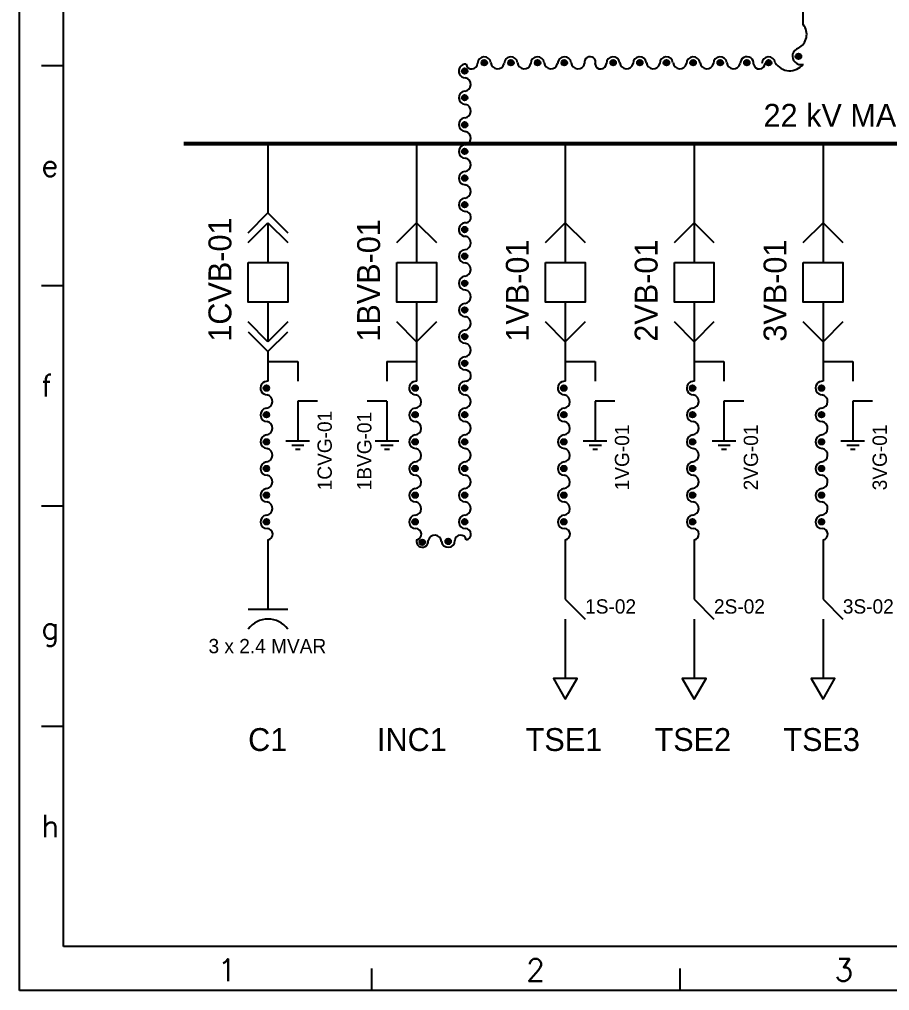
# Model space of a CAD drawing. Extents: x 462 to 1821, y -476 to 419.
# Drawn here: x 605.8 to 803.3, y -476.3 to -255.7 of the extents above; entities that cross this region are included whole.
import ezdxf

# ---------------------------------------------------------------- set-up
doc = ezdxf.new("R2010")
doc.units = 0
doc.header["$LTSCALE"] = 2
doc.header["$MEASUREMENT"] = 0
doc.linetypes.add('ACAD_ISO07W100', pattern=[3.5, 0.5, -3])
doc.layers.get('0').update_dxf_attribs({"linetype": 'CONTINUOUS'})
for name, color, linetype in [('F1', 1, 'CONTINUOUS'), ('F2', 54, 'CONTINUOUS'), ('F3', 5, 'CONTINUOUS'), ('SUB115KV', 7, 'CONTINUOUS')]:
    doc.layers.add(name, color=color, linetype=linetype)
doc.styles.add('SIMPLEX', font='simplex')

# ---------------------------------------------------------------- blocks, each defined once
blk = doc.blocks.new('SW-WIVE')
at = {"linetype": 'Continuous'}
for p, q in [((-70, -65), (-70, 355)), ((-60, -55), (-60, 345)), ((-60, 145), (-65, 145)), ((-60, 95), (-65, 95)), ((-60, 45), (-65, 45)), ((-60, -5), (-65, -5)), ((10, -65), (10, -60)), ((80, -65), (80, -60))]:
    blk.add_line(p, q, dxfattribs=at)
at = {"layer": 'SUB115KV', "linetype": 'Continuous'}
for p, q in [((500, -55), (-60, -55)), ((510, -65), (-70, -65))]:
    blk.add_line(p, q, dxfattribs=at)
at = {"linetype": 'Continuous', "style": 'SIMPLEX'}
for s, p in [('e', (-65.04, 119.87)), ('f', (-65.04, 69.87)), ('g', (-65.04, 14.87)), ('h', (-65.04, -30.13)), ('1', (-25, -62.83)), ('2', (45, -62.83)), ('3', (115, -62.83))]:
    blk.add_text(s, height=5, dxfattribs=at).set_placement(p)
blk = doc.blocks.new('GR')
for p, q in [((0, 0), (0, -0.5)), ((-0.3, -0.5), (0.3, -0.5)), ((-0.149, -0.614), (0.159, -0.614)), ((-0.059, -0.716), (0.064, -0.716))]:
    blk.add_line(p, q)
blk = doc.blocks.new('GR1')
at = {"xscale": 5, "yscale": 5, "zscale": 5}
blk.add_blockref('GR', (0, 0), dxfattribs=at)
blk = doc.blocks.new('EN')
for p, q in [((0, 0), (1, 0)), ((1, 0.1), (1, -0.1))]:
    blk.add_line(p, q)
blk = doc.blocks.new('EN1')
at = {"xscale": 10, "yscale": 10, "zscale": 10}
blk.add_blockref('EN', (0, 0), dxfattribs=at)

msp = doc.modelspace()

# ---------------------------------------------------------------- linework, layer by layer
for p, q in [((782.14, -263.78), (782.14, -264.47)), ((782.28, -263.69), (782.28, -264.58)), ((782.45, -263.57), (782.45, -264.66)), ((782.62, -263.5), (782.62, -264.75)), ((782.81, -263.52), (782.81, -264.66)), ((783, -263.61), (783, -264.6)), ((783.17, -263.76), (783.17, -264.47)), ((706.85, -266.84), (706.85, -268.08)), ((711.95, -265.52), (710.71, -265.52)), ((711.89, -265.35), (710.79, -265.35)), ((711.93, -265.71), (710.79, -265.71)), ((711.84, -265.9), (710.85, -265.9)), ((711.76, -265.18), (710.87, -265.18)), ((711.68, -265.03), (710.98, -265.03)), ((711.7, -266.06), (710.98, -266.06)), ((718, -265.52), (716.76, -265.52)), ((717.94, -265.35), (716.84, -265.35)), ((717.98, -265.71), (716.84, -265.71)), ((717.9, -265.9), (716.9, -265.9)), ((717.81, -265.18), (716.93, -265.18)), ((717.73, -265.03), (717.03, -265.03)), ((717.75, -266.06), (717.03, -266.06)), ((724.05, -265.52), (722.81, -265.52)), ((723.99, -265.35), (722.89, -265.35)), ((724.03, -265.71), (722.89, -265.71)), ((723.95, -265.9), (722.96, -265.9)), ((723.86, -265.18), (722.98, -265.18)), ((723.78, -265.03), (723.08, -265.03)), ((723.8, -266.06), (723.08, -266.06)), ((730.11, -265.52), (728.86, -265.52)), ((730.04, -265.35), (728.95, -265.35)), ((730.08, -265.71), (728.95, -265.71)), ((730, -265.9), (729.01, -265.9)), ((729.92, -265.18), (729.03, -265.18)), ((729.83, -265.03), (729.14, -265.03)), ((729.85, -266.06), (729.14, -266.06)), ((741.2, -265.52), (739.96, -265.52)), ((741.14, -265.35), (740.04, -265.35)), ((741.18, -265.71), (740.04, -265.71)), ((741.09, -265.9), (740.1, -265.9)), ((741.01, -265.18), (740.12, -265.18)), ((740.93, -265.03), (740.23, -265.03)), ((740.95, -266.06), (740.23, -266.06)), ((747.25, -265.52), (746.01, -265.52)), ((747.19, -265.35), (746.09, -265.35)), ((747.23, -265.71), (746.09, -265.71)), ((747.15, -265.9), (746.15, -265.9)), ((747.06, -265.18), (746.18, -265.18)), ((746.98, -265.03), (746.28, -265.03)), ((747, -266.06), (746.28, -266.06)), ((753.3, -265.52), (752.06, -265.52)), ((753.24, -265.35), (752.14, -265.35)), ((753.28, -265.71), (752.14, -265.71)), ((753.2, -265.9), (752.21, -265.9)), ((753.11, -265.18), (752.23, -265.18)), ((753.03, -265.03), (752.33, -265.03)), ((753.05, -266.06), (752.33, -266.06)), ((759.36, -265.52), (758.11, -265.52)), ((759.29, -265.35), (758.2, -265.35)), ((759.33, -265.71), (758.2, -265.71)), ((759.25, -265.9), (758.26, -265.9)), ((759.17, -265.18), (758.28, -265.18)), ((759.08, -265.03), (758.39, -265.03)), ((759.1, -266.06), (758.39, -266.06)), ((765.51, -265.52), (764.26, -265.52)), ((765.44, -265.35), (764.35, -265.35)), ((765.49, -265.71), (764.35, -265.71)), ((765.4, -265.9), (764.41, -265.9)), ((765.32, -265.18), (764.43, -265.18)), ((765.23, -265.03), (764.54, -265.03)), ((765.25, -266.06), (764.54, -266.06)), ((771.56, -265.52), (770.31, -265.52)), ((771.49, -265.35), (770.4, -265.35)), ((771.54, -265.71), (770.4, -265.71)), ((771.45, -265.9), (770.46, -265.9)), ((771.37, -265.18), (770.48, -265.18)), ((771.28, -265.03), (770.59, -265.03)), ((771.3, -266.06), (770.59, -266.06)), ((776.5, -265.52), (775.26, -265.52)), ((776.44, -265.35), (775.34, -265.35)), ((776.48, -265.71), (775.34, -265.71)), ((776.4, -265.9), (775.4, -265.9)), ((776.31, -265.18), (775.43, -265.18)), ((776.23, -265.03), (775.53, -265.03)), ((776.25, -266.06), (775.53, -266.06)), ((706.37, -267.11), (706.37, -267.81)), ((706.52, -267.03), (706.52, -267.91)), ((706.68, -266.9), (706.68, -268)), ((707.04, -266.86), (707.04, -268)), ((707.23, -266.94), (707.23, -267.93)), ((707.4, -267.09), (707.4, -267.81)), ((706.37, -273.16), (706.37, -273.86)), ((706.52, -273.08), (706.52, -273.96)), ((706.68, -272.95), (706.68, -274.05)), ((706.85, -272.89), (706.85, -274.13)), ((707.04, -272.91), (707.04, -274.05)), ((707.23, -272.99), (707.23, -273.98)), ((707.4, -273.14), (707.4, -273.86)), ((706.37, -279.31), (706.37, -280.01)), ((706.52, -279.23), (706.52, -280.11)), ((706.68, -279.1), (706.68, -280.2)), ((706.85, -279.04), (706.85, -280.28)), ((707.04, -279.06), (707.04, -280.2)), ((707.23, -279.14), (707.23, -280.13)), ((707.4, -279.29), (707.4, -280.01)), ((662.24, -283.9), (662.24, -299.65)), ((695.99, -283.9), (695.99, -310.9)), ((706.37, -285.36), (706.37, -286.06)), ((706.52, -285.28), (706.52, -286.17)), ((706.68, -285.15), (706.68, -286.25)), ((706.85, -285.09), (706.85, -286.33)), ((707.04, -285.11), (707.04, -286.25)), ((707.23, -285.19), (707.23, -286.19)), ((707.4, -285.34), (707.4, -286.06)), ((706.37, -291.42), (706.37, -292.11)), ((706.52, -291.33), (706.52, -292.22)), ((706.68, -291.2), (706.68, -292.3)), ((706.85, -291.14), (706.85, -292.39)), ((707.04, -291.16), (707.04, -292.3)), ((707.23, -291.25), (707.23, -292.24)), ((707.4, -291.39), (707.4, -292.11)), ((706.37, -297.47), (706.37, -298.16)), ((706.52, -297.38), (706.52, -298.27)), ((706.68, -297.26), (706.68, -298.35)), ((706.85, -297.19), (706.85, -298.44)), ((707.04, -297.21), (707.04, -298.35)), ((707.23, -297.3), (707.23, -298.29)), ((707.4, -297.45), (707.4, -298.16)), ((657.74, -304.15), (662.24, -299.65)), ((662.24, -299.65), (666.74, -304.15)), ((657.74, -306.4), (662.24, -301.9)), ((662.24, -301.9), (662.24, -310.9)), ((662.24, -301.9), (666.74, -306.4)), ((691.49, -306.4), (695.99, -301.9)), ((695.99, -301.9), (700.49, -306.4)), ((706.37, -303.11), (706.37, -303.81)), ((706.52, -303.03), (706.52, -303.91)), ((706.68, -302.9), (706.68, -304)), ((706.85, -302.84), (706.85, -304.08)), ((707.04, -302.86), (707.04, -304)), ((707.23, -302.94), (707.23, -303.93)), ((707.4, -303.09), (707.4, -303.81)), ((706.37, -309.16), (706.37, -309.86)), ((706.52, -309.08), (706.52, -309.96)), ((706.68, -308.95), (706.68, -310.05)), ((706.85, -308.89), (706.85, -310.13)), ((707.04, -308.91), (707.04, -310.05)), ((707.23, -308.99), (707.23, -309.98)), ((707.4, -309.14), (707.4, -309.86)), ((706.37, -315.31), (706.37, -316.01)), ((706.52, -315.23), (706.52, -316.11)), ((706.68, -315.1), (706.68, -316.2)), ((706.85, -315.04), (706.85, -316.28)), ((707.04, -315.06), (707.04, -316.2)), ((707.23, -315.14), (707.23, -316.13)), ((707.4, -315.29), (707.4, -316.01)), ((662.24, -319.9), (662.24, -328.9)), ((695.99, -319.9), (695.99, -337.9)), ((706.37, -321.36), (706.37, -322.06)), ((706.52, -321.28), (706.52, -322.17)), ((706.68, -321.15), (706.68, -322.25)), ((706.85, -321.09), (706.85, -322.33)), ((707.04, -321.11), (707.04, -322.25)), ((707.23, -321.19), (707.23, -322.19)), ((707.4, -321.34), (707.4, -322.06)), ((662.24, -328.9), (657.74, -324.4)), ((666.74, -324.4), (662.24, -328.9)), ((695.99, -328.9), (691.49, -324.4)), ((700.49, -324.4), (695.99, -328.9)), ((657.74, -326.65), (662.24, -331.15)), ((662.24, -331.15), (666.74, -326.65)), ((706.37, -327.42), (706.37, -328.11)), ((706.52, -327.33), (706.52, -328.22)), ((706.68, -327.2), (706.68, -328.3)), ((706.85, -327.14), (706.85, -328.39)), ((707.04, -327.16), (707.04, -328.3)), ((707.23, -327.25), (707.23, -328.24)), ((707.4, -327.39), (707.4, -328.11)), ((662.24, -331.15), (662.24, -337.9)), ((662.24, -333.4), (668.99, -333.4)), ((668.99, -333.4), (668.99, -337.9)), ((689.24, -333.4), (695.99, -333.4)), ((689.24, -333.4), (689.24, -337.9)), ((706.37, -333.47), (706.37, -334.16)), ((706.52, -333.38), (706.52, -334.27)), ((706.68, -333.26), (706.68, -334.35)), ((706.85, -333.19), (706.85, -334.44)), ((707.04, -333.21), (707.04, -334.35)), ((707.23, -333.3), (707.23, -334.29)), ((707.4, -333.45), (707.4, -334.16)), ((729.74, -333.4), (736.49, -333.4)), ((736.49, -333.4), (736.49, -337.9)), ((758.99, -333.4), (765.74, -333.4)), ((765.74, -333.4), (765.74, -337.9)), ((788.24, -333.4), (794.99, -333.4)), ((794.99, -333.4), (794.99, -337.9)), ((661.37, -339.11), (661.37, -339.81)), ((661.52, -339.03), (661.52, -339.91)), ((661.68, -338.9), (661.68, -340)), ((661.85, -338.84), (661.85, -340.08)), ((662.04, -338.86), (662.04, -340)), ((662.23, -338.94), (662.23, -339.93)), ((662.4, -339.09), (662.4, -339.81)), ((695.12, -339.11), (695.12, -339.81)), ((695.27, -339.03), (695.27, -339.91)), ((695.43, -338.9), (695.43, -340)), ((695.6, -338.84), (695.6, -340.08)), ((695.79, -338.86), (695.79, -340)), ((695.98, -338.94), (695.98, -339.93)), ((696.15, -339.09), (696.15, -339.81)), ((706.37, -339.11), (706.37, -339.81)), ((706.52, -339.03), (706.52, -339.91)), ((706.68, -338.9), (706.68, -340)), ((706.85, -338.84), (706.85, -340.08)), ((707.04, -338.86), (707.04, -340)), ((707.23, -338.94), (707.23, -339.93)), ((707.4, -339.09), (707.4, -339.81)), ((668.99, -342.4), (668.99, -346.9)), ((673.49, -342.4), (668.99, -342.4)), ((689.24, -342.4), (684.74, -342.4)), ((689.24, -342.4), (689.24, -346.9)), ((736.49, -342.4), (736.49, -346.9)), ((740.99, -342.4), (736.49, -342.4)), ((765.74, -342.4), (765.74, -346.9)), ((770.24, -342.4), (765.74, -342.4)), ((794.99, -342.4), (794.99, -346.9)), ((799.49, -342.4), (794.99, -342.4)), ((661.37, -345.16), (661.37, -345.86)), ((661.52, -345.08), (661.52, -345.96)), ((661.68, -344.95), (661.68, -346.05)), ((661.85, -344.89), (661.85, -346.13)), ((662.04, -344.91), (662.04, -346.05)), ((662.23, -344.99), (662.23, -345.98)), ((662.4, -345.14), (662.4, -345.86)), ((695.12, -345.16), (695.12, -345.86)), ((695.27, -345.08), (695.27, -345.96)), ((695.43, -344.95), (695.43, -346.05)), ((695.6, -344.89), (695.6, -346.13)), ((695.79, -344.91), (695.79, -346.05)), ((695.98, -344.99), (695.98, -345.98)), ((696.15, -345.14), (696.15, -345.86)), ((706.37, -345.16), (706.37, -345.86)), ((706.52, -345.08), (706.52, -345.96)), ((706.68, -344.95), (706.68, -346.05)), ((706.85, -344.89), (706.85, -346.13)), ((707.04, -344.91), (707.04, -346.05)), ((707.23, -344.99), (707.23, -345.98)), ((707.4, -345.14), (707.4, -345.86)), ((661.37, -351.31), (661.37, -352.01)), ((661.52, -351.23), (661.52, -352.11)), ((661.68, -351.1), (661.68, -352.2)), ((661.85, -351.04), (661.85, -352.28)), ((662.04, -351.06), (662.04, -352.2)), ((662.23, -351.14), (662.23, -352.13)), ((662.4, -351.29), (662.4, -352.01)), ((695.12, -351.31), (695.12, -352.01)), ((695.27, -351.23), (695.27, -352.11)), ((695.43, -351.1), (695.43, -352.2)), ((695.6, -351.04), (695.6, -352.28)), ((695.79, -351.06), (695.79, -352.2)), ((695.98, -351.14), (695.98, -352.13)), ((696.15, -351.29), (696.15, -352.01)), ((706.37, -351.31), (706.37, -352.01)), ((706.52, -351.23), (706.52, -352.11)), ((706.68, -351.1), (706.68, -352.2)), ((706.85, -351.04), (706.85, -352.28)), ((707.04, -351.06), (707.04, -352.2)), ((707.23, -351.14), (707.23, -352.13)), ((707.4, -351.29), (707.4, -352.01)), ((661.68, -357.15), (661.68, -358.25)), ((661.85, -357.09), (661.85, -358.33)), ((662.04, -357.11), (662.04, -358.25)), ((662.23, -357.19), (662.23, -358.19)), ((695.43, -357.15), (695.43, -358.25)), ((695.6, -357.09), (695.6, -358.33)), ((695.79, -357.11), (695.79, -358.25)), ((695.98, -357.19), (695.98, -358.19)), ((706.68, -357.15), (706.68, -358.25)), ((706.85, -357.09), (706.85, -358.33)), ((707.04, -357.11), (707.04, -358.25)), ((707.23, -357.19), (707.23, -358.19)), ((661.37, -357.36), (661.37, -358.06)), ((661.52, -357.28), (661.52, -358.17)), ((662.4, -357.34), (662.4, -358.06)), ((695.12, -357.36), (695.12, -358.06)), ((695.27, -357.28), (695.27, -358.17)), ((696.15, -357.34), (696.15, -358.06)), ((706.37, -357.36), (706.37, -358.06)), ((706.52, -357.28), (706.52, -358.17)), ((707.4, -357.34), (707.4, -358.06)), ((661.37, -363.42), (661.37, -364.11)), ((661.52, -363.33), (661.52, -364.22)), ((661.68, -363.2), (661.68, -364.3)), ((661.85, -363.14), (661.85, -364.39)), ((662.04, -363.16), (662.04, -364.3)), ((662.23, -363.25), (662.23, -364.24)), ((662.4, -363.39), (662.4, -364.11)), ((695.12, -363.42), (695.12, -364.11)), ((695.27, -363.33), (695.27, -364.22)), ((695.43, -363.2), (695.43, -364.3)), ((695.6, -363.14), (695.6, -364.39)), ((695.79, -363.16), (695.79, -364.3)), ((695.98, -363.25), (695.98, -364.24)), ((696.15, -363.39), (696.15, -364.11)), ((706.37, -363.42), (706.37, -364.11)), ((706.52, -363.33), (706.52, -364.22)), ((706.68, -363.2), (706.68, -364.3)), ((706.85, -363.14), (706.85, -364.39)), ((707.04, -363.16), (707.04, -364.3)), ((707.23, -363.25), (707.23, -364.24)), ((707.4, -363.39), (707.4, -364.11)), ((661.37, -369.47), (661.37, -370.16)), ((661.52, -369.38), (661.52, -370.27)), ((661.68, -369.26), (661.68, -370.35)), ((661.85, -369.19), (661.85, -370.44)), ((662.04, -369.21), (662.04, -370.35)), ((662.23, -369.3), (662.23, -370.29)), ((662.4, -369.45), (662.4, -370.16)), ((695.12, -369.47), (695.12, -370.16)), ((695.27, -369.38), (695.27, -370.27)), ((695.43, -369.26), (695.43, -370.35)), ((695.6, -369.19), (695.6, -370.44)), ((695.79, -369.21), (695.79, -370.35)), ((695.98, -369.3), (695.98, -370.29)), ((696.15, -369.45), (696.15, -370.16)), ((706.37, -369.47), (706.37, -370.16)), ((706.52, -369.38), (706.52, -370.27)), ((706.68, -369.26), (706.68, -370.35)), ((706.85, -369.19), (706.85, -370.44)), ((707.04, -369.21), (707.04, -370.35)), ((707.23, -369.3), (707.23, -370.29)), ((707.4, -369.45), (707.4, -370.16)), ((662.24, -373.9), (662.24, -389.65)), ((696.66, -374.49), (697.91, -374.49)), ((696.68, -374.3), (697.82, -374.3)), ((696.73, -374.66), (697.82, -374.66)), ((696.77, -374.11), (697.76, -374.11)), ((696.85, -374.83), (697.74, -374.83)), ((696.92, -373.94), (697.63, -373.94)), ((702.53, -374.29), (703.78, -374.29)), ((702.55, -374.1), (703.69, -374.1)), ((702.59, -374.46), (703.69, -374.46)), ((702.64, -373.91), (703.63, -373.91)), ((702.72, -374.63), (703.61, -374.63)), ((702.78, -373.74), (703.5, -373.74)), ((702.81, -374.78), (703.5, -374.78)), ((696.94, -374.98), (697.63, -374.98)), ((657.74, -389.65), (666.74, -389.65))]:
    msp.add_line(p, q)
at = {"color": 7, "const_width": 0.9}
msp.add_lwpolyline([(643.08, -283.9), (884.99, -283.9)], dxfattribs=at)
for points in [[(657.74, -310.9), (666.74, -310.9), (666.74, -319.9), (657.74, -319.9)], [(691.49, -310.9), (700.49, -310.9), (700.49, -319.9), (691.49, -319.9)]]:
    msp.add_lwpolyline(points, close=True)
for centre in [(782.66, -264.11), (706.89, -267.44), (711.35, -265.55), (717.4, -265.55), (723.45, -265.55), (729.5, -265.55), (740.6, -265.55), (746.65, -265.55), (752.7, -265.55), (758.75, -265.55), (764.9, -265.55), (770.95, -265.55), (775.9, -265.55), (706.89, -273.49), (706.89, -279.64), (706.89, -285.69), (706.89, -291.75), (706.89, -297.8), (706.89, -303.44), (706.89, -309.49), (706.89, -315.64), (706.89, -321.69), (706.89, -327.75), (706.89, -333.8), (661.89, -339.44), (695.64, -339.44), (706.89, -339.44), (661.89, -345.49), (695.64, -345.49), (706.89, -345.49), (661.89, -351.64), (695.64, -351.64), (706.89, -351.64), (661.89, -357.69), (695.64, -357.69), (706.89, -357.69), (661.89, -363.75), (695.64, -363.75), (706.89, -363.75), (661.89, -369.8), (695.64, -369.8), (706.89, -369.8), (697.27, -374.45), (703.14, -374.25)]:
    msp.add_circle(centre, 0.636)
for centre, radius, start, end in [((781, -259.14), 3.53, 297.9732, 39.2416), ((783.19, -264.08), 1.9, 106.2862, 286.7391), ((711.33, -265.71), 1.51, 5.9158, 180.8469), ((717.38, -265.71), 1.51, 5.9298, 180.8313), ((723.43, -265.71), 1.51, 5.9158, 180.8469), ((729.54, -265.77), 1.56, 7.7751, 178.7725), ((735.34, -265.43), 1.25, 337.7987, 193.994), ((740.58, -265.71), 1.51, 5.9158, 180.8469), ((746.63, -265.71), 1.51, 5.9298, 180.8313), ((752.68, -265.71), 1.51, 5.9158, 180.8469), ((758.79, -265.77), 1.56, 7.7751, 178.7725), ((764.89, -265.71), 1.51, 5.9158, 180.8469), ((770.96, -265.74), 1.54, 353.8275, 179.8323), ((775.88, -265.71), 1.51, 5.9298, 180.8313), ((707.08, -267.43), 1.54, 83.8275, 269.8323), ((708.52, -265.68), 1.3, 189.733, 357.7939), ((714.37, -265.41), 1.54, 185.3517, 347.9395), ((720.42, -265.41), 1.54, 185.3517, 347.9395), ((726.47, -265.41), 1.54, 185.3517, 347.9395), ((732.62, -265.41), 1.54, 185.3517, 347.9395), ((737.77, -265.68), 1.3, 189.733, 357.7939), ((743.62, -265.41), 1.54, 185.3517, 347.9395), ((749.67, -265.41), 1.54, 185.3517, 347.9395), ((755.72, -265.41), 1.54, 185.3517, 347.9395), ((761.87, -265.41), 1.54, 185.3517, 347.9395), ((767.92, -265.41), 1.54, 185.3517, 347.9395), ((773.77, -265.68), 1.3, 189.733, 357.7939), ((780.69, -263.48), 3.9, 212.1061, 321.6301), ((706.75, -270.47), 1.54, 275.3517, 77.9395), ((707.05, -273.51), 1.51, 95.9158, 270.8469), ((706.75, -276.52), 1.54, 275.3517, 77.9395), ((707.1, -279.6), 1.56, 97.7751, 268.7725), ((706.75, -282.67), 1.54, 275.3517, 77.9395), ((707.05, -285.71), 1.51, 95.9158, 270.8469), ((706.75, -288.72), 1.54, 275.3517, 77.9395), ((707.05, -291.76), 1.51, 95.9298, 270.8313), ((706.75, -294.78), 1.54, 275.3517, 77.9395), ((707.05, -297.81), 1.51, 95.9158, 270.8469), ((707.02, -300.62), 1.3, 279.733, 87.7939), ((707.08, -303.43), 1.54, 83.8275, 269.8323), ((706.75, -306.47), 1.54, 275.3517, 77.9395), ((707.05, -309.51), 1.51, 95.9158, 270.8469), ((706.75, -312.52), 1.54, 275.3517, 77.9395), ((707.1, -315.6), 1.56, 97.7751, 268.7725), ((706.75, -318.67), 1.54, 275.3517, 77.9395), ((707.05, -321.71), 1.51, 95.9158, 270.8469), ((706.75, -324.72), 1.54, 275.3517, 77.9395), ((707.05, -327.76), 1.51, 95.9298, 270.8313), ((706.75, -330.78), 1.54, 275.3517, 77.9395), ((707.05, -333.81), 1.51, 95.9158, 270.8469), ((707.02, -336.62), 1.3, 279.733, 87.7939), ((662.08, -339.43), 1.54, 83.8275, 269.8323), ((695.83, -339.43), 1.54, 83.8275, 269.8323), ((707.08, -339.43), 1.54, 83.8275, 269.8323), ((661.75, -342.47), 1.54, 275.3517, 77.9395), ((695.5, -342.47), 1.54, 275.3517, 77.9395), ((706.75, -342.47), 1.54, 275.3517, 77.9395), ((662.05, -345.51), 1.51, 95.9158, 270.8469), ((695.8, -345.51), 1.51, 95.9158, 270.8469), ((707.05, -345.51), 1.51, 95.9158, 270.8469), ((661.75, -348.52), 1.54, 275.3517, 77.9395), ((695.5, -348.52), 1.54, 275.3517, 77.9395), ((706.75, -348.52), 1.54, 275.3517, 77.9395), ((662.1, -351.6), 1.56, 97.7751, 268.7725), ((695.85, -351.6), 1.56, 97.7751, 268.7725), ((707.1, -351.6), 1.56, 97.7751, 268.7725), ((661.75, -354.67), 1.54, 275.3517, 77.9395), ((695.5, -354.67), 1.54, 275.3517, 77.9395), ((706.75, -354.67), 1.54, 275.3517, 77.9395), ((662.05, -357.71), 1.51, 95.9158, 270.8469), ((695.8, -357.71), 1.51, 95.9158, 270.8469), ((707.05, -357.71), 1.51, 95.9158, 270.8469), ((661.75, -360.72), 1.54, 275.3517, 77.9395), ((695.5, -360.72), 1.54, 275.3517, 77.9395), ((706.75, -360.72), 1.54, 275.3517, 77.9395), ((662.05, -363.76), 1.51, 95.9298, 270.8313), ((695.8, -363.76), 1.51, 95.9298, 270.8313), ((707.05, -363.76), 1.51, 95.9298, 270.8313), ((661.75, -366.78), 1.54, 275.3517, 77.9395), ((695.5, -366.78), 1.54, 275.3517, 77.9395), ((706.75, -366.78), 1.54, 275.3517, 77.9395), ((662.05, -369.81), 1.51, 95.9158, 270.8469), ((695.8, -369.81), 1.51, 95.9158, 270.8469), ((707.05, -369.81), 1.51, 95.9158, 270.8469), ((662.02, -372.62), 1.3, 279.733, 87.7939), ((695.77, -372.62), 1.3, 279.733, 87.7939), ((707.02, -372.62), 1.3, 279.733, 87.7939), ((697.28, -374.26), 1.34, 164.3399, 8.2481), ((700.12, -374.39), 1.54, 5.3517, 167.9395), ((703.15, -374.09), 1.51, 185.9158, 0.8469), ((705.96, -374.12), 1.3, 9.733, 177.7939), ((662.24, -397.53), 5.62, 36.8699, 143.1301)]:
    msp.add_arc(centre, radius, start, end)
at = {"layer": 'F1'}
for p, q in [((729.74, -283.9), (729.74, -310.9)), ((725.24, -306.4), (729.74, -301.9)), ((729.74, -301.9), (734.24, -306.4)), ((729.74, -319.9), (729.74, -337.9)), ((729.74, -328.9), (725.24, -324.4)), ((734.24, -324.4), (729.74, -328.9)), ((728.87, -339.11), (728.87, -339.81)), ((729.02, -339.03), (729.02, -339.91)), ((729.18, -338.9), (729.18, -340)), ((729.35, -338.84), (729.35, -340.08)), ((729.54, -338.86), (729.54, -340)), ((729.73, -338.94), (729.73, -339.93)), ((729.9, -339.09), (729.9, -339.81)), ((728.87, -345.16), (728.87, -345.86)), ((729.02, -345.08), (729.02, -345.96)), ((729.18, -344.95), (729.18, -346.05)), ((729.35, -344.89), (729.35, -346.13)), ((729.54, -344.91), (729.54, -346.05)), ((729.73, -344.99), (729.73, -345.98)), ((729.9, -345.14), (729.9, -345.86)), ((728.87, -351.31), (728.87, -352.01)), ((729.02, -351.23), (729.02, -352.11)), ((729.18, -351.1), (729.18, -352.2)), ((729.35, -351.04), (729.35, -352.28)), ((729.54, -351.06), (729.54, -352.2)), ((729.73, -351.14), (729.73, -352.13)), ((729.9, -351.29), (729.9, -352.01)), ((729.18, -357.15), (729.18, -358.25)), ((729.35, -357.09), (729.35, -358.33)), ((729.54, -357.11), (729.54, -358.25)), ((729.73, -357.19), (729.73, -358.19)), ((728.87, -357.36), (728.87, -358.06)), ((729.02, -357.28), (729.02, -358.17)), ((729.9, -357.34), (729.9, -358.06)), ((728.87, -363.42), (728.87, -364.11)), ((729.02, -363.33), (729.02, -364.22)), ((729.18, -363.2), (729.18, -364.3)), ((729.35, -363.14), (729.35, -364.39)), ((729.54, -363.16), (729.54, -364.3)), ((729.73, -363.25), (729.73, -364.24)), ((729.9, -363.39), (729.9, -364.11)), ((728.87, -369.47), (728.87, -370.16)), ((729.02, -369.38), (729.02, -370.27)), ((729.18, -369.26), (729.18, -370.35)), ((729.35, -369.19), (729.35, -370.44)), ((729.54, -369.21), (729.54, -370.35)), ((729.73, -369.3), (729.73, -370.29)), ((729.9, -369.45), (729.9, -370.16)), ((729.74, -373.9), (729.74, -387.4)), ((729.74, -387.4), (734.24, -391.9)), ((729.74, -391.9), (729.74, -405.4))]:
    msp.add_line(p, q, dxfattribs=at)
for points in [[(725.24, -310.9), (734.24, -310.9), (734.24, -319.9), (725.24, -319.9)], [(729.74, -410.07), (732.43, -405.4), (727.05, -405.4)]]:
    msp.add_lwpolyline(points, close=True, dxfattribs=at)
for centre in [(729.39, -339.44), (729.39, -345.49), (729.39, -351.64), (729.39, -357.69), (729.39, -363.75), (729.39, -369.8)]:
    msp.add_circle(centre, 0.636, dxfattribs=at)
for centre, radius, start, end in [((729.58, -339.43), 1.54, 83.8275, 269.8323), ((729.25, -342.47), 1.54, 275.3517, 77.9395), ((729.55, -345.51), 1.51, 95.9158, 270.8469), ((729.25, -348.52), 1.54, 275.3517, 77.9395), ((729.6, -351.6), 1.56, 97.7751, 268.7725), ((729.25, -354.67), 1.54, 275.3517, 77.9395), ((729.55, -357.71), 1.51, 95.9158, 270.8469), ((729.25, -360.72), 1.54, 275.3517, 77.9395), ((729.55, -363.76), 1.51, 95.9298, 270.8313), ((729.25, -366.78), 1.54, 275.3517, 77.9395), ((729.55, -369.81), 1.51, 95.9158, 270.8469), ((729.52, -372.62), 1.3, 279.733, 87.7939)]:
    msp.add_arc(centre, radius, start, end, dxfattribs=at)
at = {"layer": 'F2'}
for p, q in [((758.99, -283.9), (758.99, -310.9)), ((754.49, -306.4), (758.99, -301.9)), ((758.99, -301.9), (763.49, -306.4)), ((758.99, -319.9), (758.99, -337.9)), ((758.99, -328.9), (754.49, -324.4)), ((763.49, -324.4), (758.99, -328.9)), ((758.12, -339.11), (758.12, -339.81)), ((758.27, -339.03), (758.27, -339.91)), ((758.43, -338.9), (758.43, -340)), ((758.6, -338.84), (758.6, -340.08)), ((758.79, -338.86), (758.79, -340)), ((758.98, -338.94), (758.98, -339.93)), ((759.15, -339.09), (759.15, -339.81)), ((758.12, -345.16), (758.12, -345.86)), ((758.27, -345.08), (758.27, -345.96)), ((758.43, -344.95), (758.43, -346.05)), ((758.6, -344.89), (758.6, -346.13)), ((758.79, -344.91), (758.79, -346.05)), ((758.98, -344.99), (758.98, -345.98)), ((759.15, -345.14), (759.15, -345.86)), ((758.12, -351.31), (758.12, -352.01)), ((758.27, -351.23), (758.27, -352.11)), ((758.43, -351.1), (758.43, -352.2)), ((758.6, -351.04), (758.6, -352.28)), ((758.79, -351.06), (758.79, -352.2)), ((758.98, -351.14), (758.98, -352.13)), ((759.15, -351.29), (759.15, -352.01)), ((758.43, -357.15), (758.43, -358.25)), ((758.6, -357.09), (758.6, -358.33)), ((758.79, -357.11), (758.79, -358.25)), ((758.98, -357.19), (758.98, -358.19)), ((758.12, -357.36), (758.12, -358.06)), ((758.27, -357.28), (758.27, -358.17)), ((759.15, -357.34), (759.15, -358.06)), ((758.12, -363.42), (758.12, -364.11)), ((758.27, -363.33), (758.27, -364.22)), ((758.43, -363.2), (758.43, -364.3)), ((758.6, -363.14), (758.6, -364.39)), ((758.79, -363.16), (758.79, -364.3)), ((758.98, -363.25), (758.98, -364.24)), ((759.15, -363.39), (759.15, -364.11)), ((758.12, -369.47), (758.12, -370.16)), ((758.27, -369.38), (758.27, -370.27)), ((758.43, -369.26), (758.43, -370.35)), ((758.6, -369.19), (758.6, -370.44)), ((758.79, -369.21), (758.79, -370.35)), ((758.98, -369.3), (758.98, -370.29)), ((759.15, -369.45), (759.15, -370.16)), ((758.99, -373.9), (758.99, -387.4)), ((758.99, -387.4), (763.49, -391.9)), ((758.99, -391.9), (758.99, -405.4))]:
    msp.add_line(p, q, dxfattribs=at)
for points in [[(754.49, -310.9), (763.49, -310.9), (763.49, -319.9), (754.49, -319.9)], [(758.99, -410.07), (761.68, -405.4), (756.3, -405.4)]]:
    msp.add_lwpolyline(points, close=True, dxfattribs=at)
for centre in [(758.64, -339.44), (758.64, -345.49), (758.64, -351.64), (758.64, -357.69), (758.64, -363.75), (758.64, -369.8)]:
    msp.add_circle(centre, 0.636, dxfattribs=at)
for centre, radius, start, end in [((758.83, -339.43), 1.54, 83.8275, 269.8323), ((758.5, -342.47), 1.54, 275.3517, 77.9395), ((758.8, -345.51), 1.51, 95.9158, 270.8469), ((758.5, -348.52), 1.54, 275.3517, 77.9395), ((758.85, -351.6), 1.56, 97.7751, 268.7725), ((758.5, -354.67), 1.54, 275.3517, 77.9395), ((758.8, -357.71), 1.51, 95.9158, 270.8469), ((758.5, -360.72), 1.54, 275.3517, 77.9395), ((758.8, -363.76), 1.51, 95.9298, 270.8313), ((758.5, -366.78), 1.54, 275.3517, 77.9395), ((758.8, -369.81), 1.51, 95.9158, 270.8469), ((758.77, -372.62), 1.3, 279.733, 87.7939)]:
    msp.add_arc(centre, radius, start, end, dxfattribs=at)
at = {"layer": 'F3'}
for p, q in [((788.24, -283.9), (788.24, -310.9)), ((783.74, -306.4), (788.24, -301.9)), ((788.24, -301.9), (792.74, -306.4)), ((788.24, -319.9), (788.24, -337.9)), ((788.24, -328.9), (783.74, -324.4)), ((792.74, -324.4), (788.24, -328.9)), ((787.37, -339.11), (787.37, -339.81)), ((787.52, -339.03), (787.52, -339.91)), ((787.68, -338.9), (787.68, -340)), ((787.85, -338.84), (787.85, -340.08)), ((788.04, -338.86), (788.04, -340)), ((788.23, -338.94), (788.23, -339.93)), ((788.4, -339.09), (788.4, -339.81)), ((787.37, -345.16), (787.37, -345.86)), ((787.52, -345.08), (787.52, -345.96)), ((787.68, -344.95), (787.68, -346.05)), ((787.85, -344.89), (787.85, -346.13)), ((788.04, -344.91), (788.04, -346.05)), ((788.23, -344.99), (788.23, -345.98)), ((788.4, -345.14), (788.4, -345.86)), ((787.37, -351.31), (787.37, -352.01)), ((787.52, -351.23), (787.52, -352.11)), ((787.68, -351.1), (787.68, -352.2)), ((787.85, -351.04), (787.85, -352.28)), ((788.04, -351.06), (788.04, -352.2)), ((788.23, -351.14), (788.23, -352.13)), ((788.4, -351.29), (788.4, -352.01)), ((787.68, -357.15), (787.68, -358.25)), ((787.85, -357.09), (787.85, -358.33)), ((788.04, -357.11), (788.04, -358.25)), ((788.23, -357.19), (788.23, -358.19)), ((787.37, -357.36), (787.37, -358.06)), ((787.52, -357.28), (787.52, -358.17)), ((788.4, -357.34), (788.4, -358.06)), ((787.37, -363.42), (787.37, -364.11)), ((787.52, -363.33), (787.52, -364.22)), ((787.68, -363.2), (787.68, -364.3)), ((787.85, -363.14), (787.85, -364.39)), ((788.04, -363.16), (788.04, -364.3)), ((788.23, -363.25), (788.23, -364.24)), ((788.4, -363.39), (788.4, -364.11)), ((787.37, -369.47), (787.37, -370.16)), ((787.52, -369.38), (787.52, -370.27)), ((787.68, -369.26), (787.68, -370.35)), ((787.85, -369.19), (787.85, -370.44)), ((788.04, -369.21), (788.04, -370.35)), ((788.23, -369.3), (788.23, -370.29)), ((788.4, -369.45), (788.4, -370.16)), ((788.24, -373.9), (788.24, -387.4)), ((788.24, -387.4), (792.74, -391.9)), ((788.24, -391.9), (788.24, -405.4))]:
    msp.add_line(p, q, dxfattribs=at)
for points in [[(783.74, -310.9), (792.74, -310.9), (792.74, -319.9), (783.74, -319.9)], [(788.24, -410.07), (790.93, -405.4), (785.55, -405.4)]]:
    msp.add_lwpolyline(points, close=True, dxfattribs=at)
for centre in [(787.89, -339.44), (787.89, -345.49), (787.89, -351.64), (787.89, -357.69), (787.89, -363.75), (787.89, -369.8)]:
    msp.add_circle(centre, 0.636, dxfattribs=at)
for centre, radius, start, end in [((788.08, -339.43), 1.54, 83.8275, 269.8323), ((787.75, -342.47), 1.54, 275.3517, 77.9395), ((788.05, -345.51), 1.51, 95.9158, 270.8469), ((787.75, -348.52), 1.54, 275.3517, 77.9395), ((788.1, -351.6), 1.56, 97.7751, 268.7725), ((787.75, -354.67), 1.54, 275.3517, 77.9395), ((788.05, -357.71), 1.51, 95.9158, 270.8469), ((787.75, -360.72), 1.54, 275.3517, 77.9395), ((788.05, -363.76), 1.51, 95.9298, 270.8313), ((787.75, -366.78), 1.54, 275.3517, 77.9395), ((788.05, -369.81), 1.51, 95.9158, 270.8469), ((788.02, -372.62), 1.3, 279.733, 87.7939)]:
    msp.add_arc(centre, radius, start, end, dxfattribs=at)

# ---------------------------------------------------------------- block references
at = {"linetype": 'ACAD_ISO07W100', "ltscale": 0.3, "xscale": 1.8, "yscale": 1.8, "zscale": 1.8, "rotation": 90}
msp.add_blockref('EN1', (783.74, -256.9), dxfattribs=at)
at = {"xscale": 1.8, "yscale": 1.8, "zscale": 1.8}
for p in [(668.99, -346.9), (689.24, -346.9), (736.49, -346.9), (765.74, -346.9), (794.99, -346.9)]:
    msp.add_blockref('GR1', p, dxfattribs=at)
at = {"layer": 'SUB115KV', "linetype": 'Continuous'}
msp.add_blockref('SW-WIVE', (675.82, -411.25), dxfattribs=at)

# ---------------------------------------------------------------- texts
at = {"color": 7, "attachment_point": 1, "style": 'SIMPLEX'}
for s, insert, char_height, width in [('\\fAngsana New|b0|i0|c222|p18;22 kV MAINBUS NO.1', (774.74, -274.9), 5.1975, 214.007), ('\\fAngsanaUPC|b0|i0|c0|p18;1S-02', (734.24, -387.4), 3.24, 48.3995), ('\\fAngsanaUPC|b0|i0|c0|p18;2S-02', (763.49, -387.4), 3.24, 48.3995), ('\\fAngsanaUPC|b0|i0|c0|p18;3S-02', (792.74, -387.4), 3.24, 48.3995), ('\\fAngsana New|b0|i0|c0|p16;3 x 2.4 MVAR', (648.74, -396.4), 3.24, 48.3995), ('\\fAngsana New|b0|i0|c222|p18;C1', (657.74, -416.65), 5.1975, 272.9284), ('\\fAngsanaUPC|b0|i0|c0|p18;INC1', (686.99, -416.65), 5.1975, 270.6784), ('\\fAngsana New|b0|i0|c0|p16;TSE1', (720.74, -416.65), 5.1975, 270.6784), ('\\fAngsana New|b0|i0|c0|p16;TSE2', (749.99, -416.65), 5.1975, 270.6784), ('\\fAngsana New|b0|i0|c0|p16;TSE3', (779.24, -416.65), 5.1975, 270.6784)]:
    msp.add_mtext(s, dxfattribs=dict(at, insert=insert, char_height=char_height, width=width))
at = {"color": 7, "attachment_point": 1, "rotation": 90, "style": 'SIMPLEX'}
for s, insert, char_height, width in [('\\fAngsana New|b0|i0|c0|p18;1CVB-01', (648.74, -328.9), 5.1975, 95.6495), ('\\fAngsana New|b0|i0|c0|p18;1BVB-01', (682.49, -328.9), 5.1975, 95.6495), ('\\fAngsana New|b0|i0|c0|p18;1VB-01', (716.24, -328.9), 5.1975, 95.6495), ('\\fAngsana New|b0|i0|c0|p18;2VB-01', (745.49, -328.9), 5.1975, 95.6495), ('\\fAngsana New|b0|i0|c0|p16;3VB-01', (774.74, -328.9), 5.1975, 95.6495), ('\\fAngsanaUPC|b0|i0|c0|p18;1CVG-01', (673.49, -362.65), 3.24, 48.3995), ('\\fAngsanaUPC|b0|i0|c0|p18;1BVG-01', (682.49, -362.65), 3.24, 48.3995), ('\\fAngsanaUPC|b0|i0|c0|p18;1VG-01', (740.99, -362.65), 3.24, 48.3995), ('\\fAngsanaUPC|b0|i0|c0|p18;2VG-01', (770.24, -362.65), 3.24, 48.3995), ('\\fAngsanaUPC|b0|i0|c0|p18;3VG-01', (799.49, -362.65), 3.24, 48.3995)]:
    msp.add_mtext(s, dxfattribs=dict(at, insert=insert, char_height=char_height, width=width))

doc.saveas('drawing.dxf')
